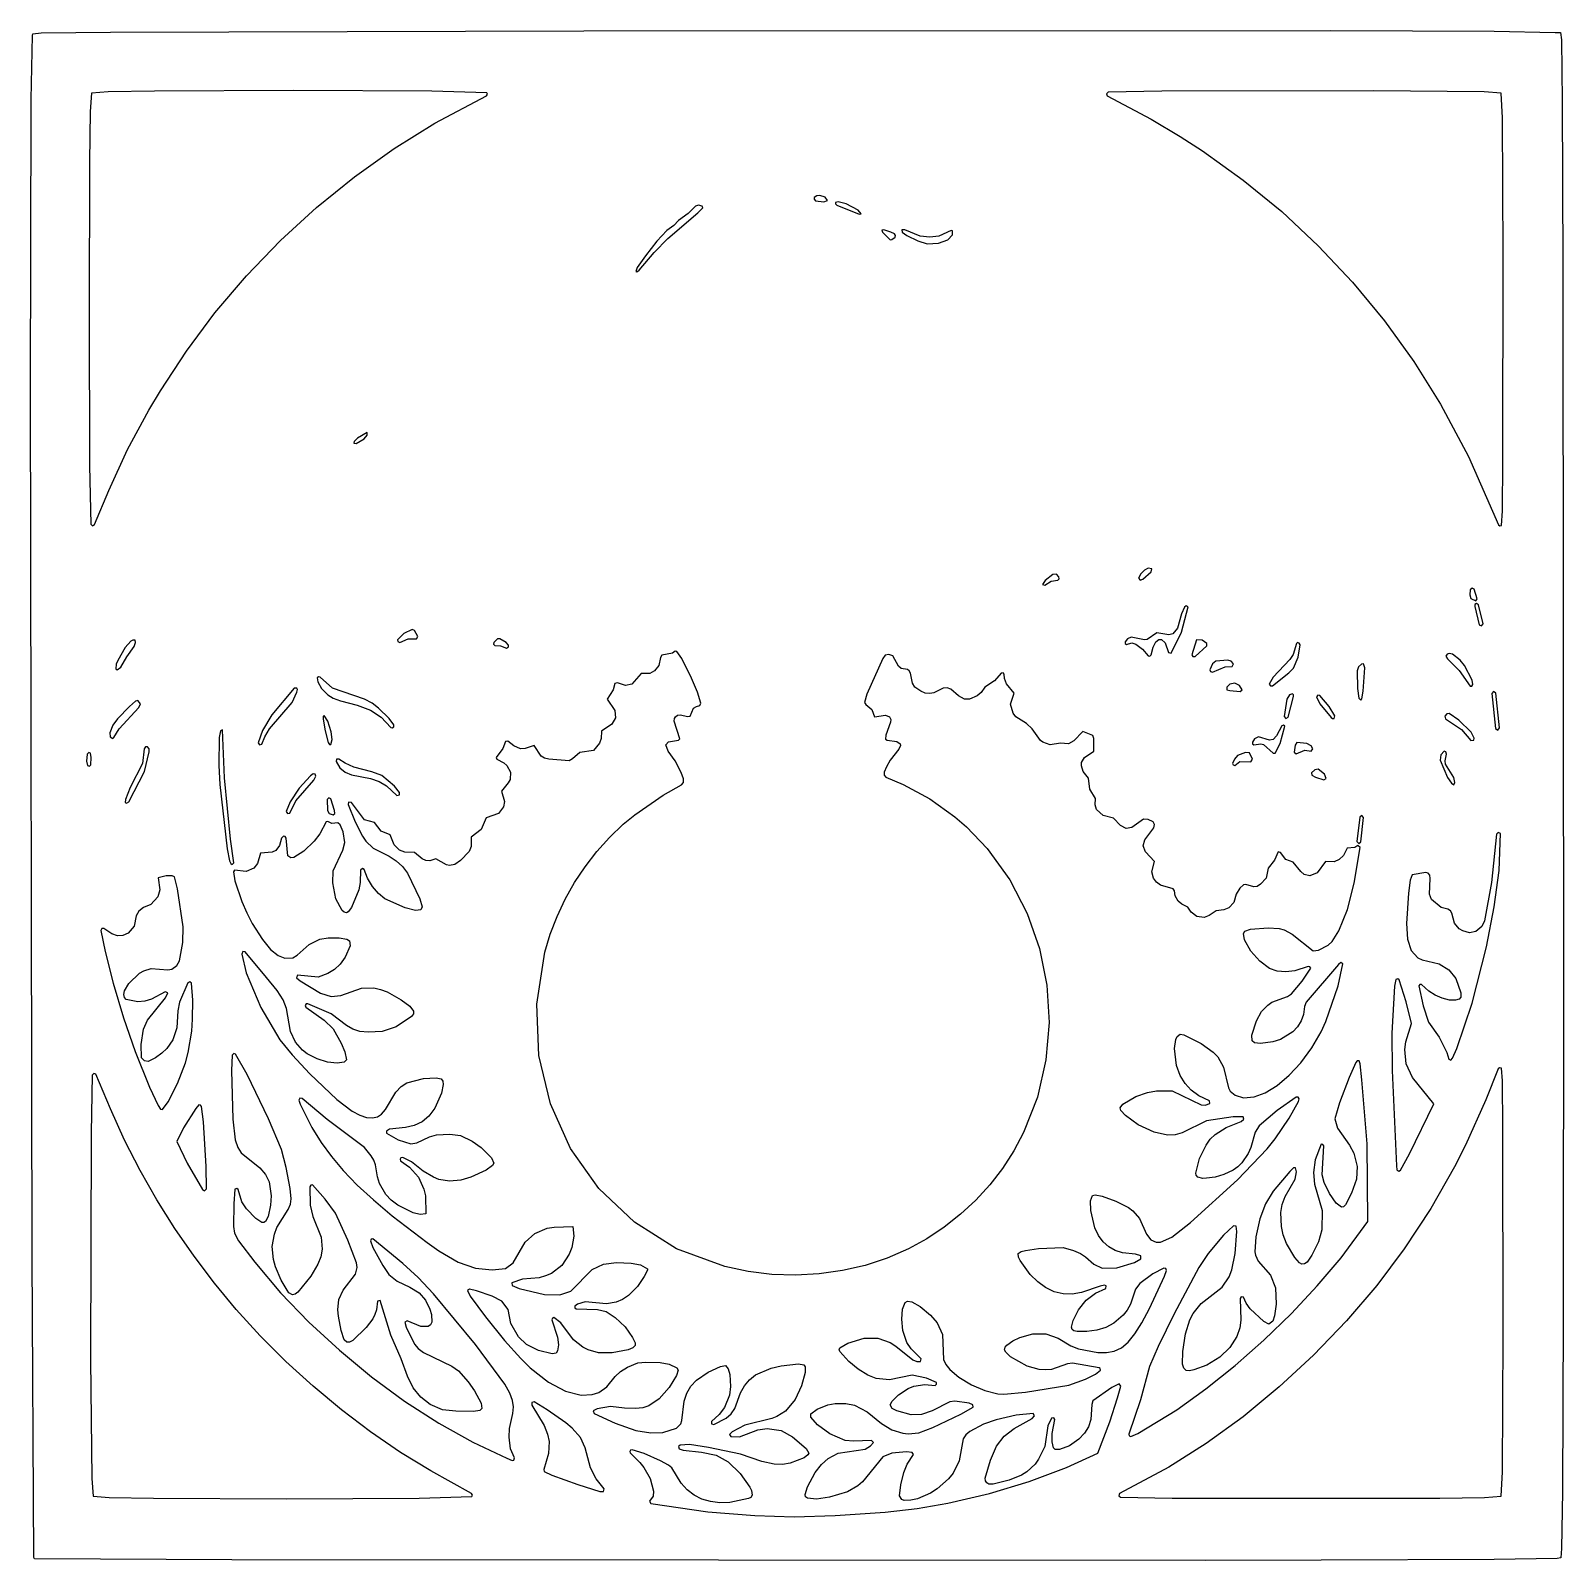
# Model space of a CAD drawing. Header units: millimetres. Extents: x 0 to 300, y 0 to 299.
import ezdxf

# ---------------------------------------------------------------- set-up
doc = ezdxf.new("R2010")
doc.units = ezdxf.units.MM
doc.layers.add('CUT', color=7, linetype='CONTINUOUS')

msp = doc.modelspace()

# ---------------------------------------------------------------- linework, layer by layer
at = {"layer": 'CUT'}
for points in [[(0.09, 230.0119), (0.1037, 255.9099), (0.2101, 285.8644), (0.4406, 298.3346), (0.504, 298.6694), (2.1624, 298.8596), (15.7227, 299.0396), (108.3426, 299.2497), (254.4556, 299.303), (286.4347, 299.1897), (298.3138, 298.9706), (299.368, 298.9178), (299.5499, 297.5367), (299.7299, 285.4775), (299.8499, 253.4827), (299.94, 104.4419), (299.9249, 64.3124), (299.91, 47.3289), (299.7899, 13.5353), (299.5841, 2.4001), (299.467, 0.5816), (298.7137, 0.4365), (286.4347, 0.2101), (252.5525, 0.09), (229.8807, 0.0701), (39.442, 0.1416), (0.9306, 0.3896), (0.8677, 0.3931), (0.6901, 0.6044), (0.3601, 59.4529)], [(19.0467, 217.3444), (23.1944, 225.0397), (25.4839, 228.8356), (30.5559, 236.5788), (36.1422, 244.0879), (42.3201, 251.3508), (48.9618, 258.2318), (56.0057, 264.7062), (63.459, 270.7181), (71.2021, 276.2317), (79.1395, 281.1913), (89.2832, 286.5391), (89.4746, 286.8544), (89.3469, 287.1637), (78.5713, 287.4857), (51.4995, 287.5758), (24.3096, 287.4857), (15.2452, 287.3654), (11.9885, 287.0854), (11.7338, 283.5109), (11.6139, 273.6196), (11.5239, 243.8485), (11.6139, 214.2), (11.8455, 202.7844), (12.173, 202.4562), (12.5824, 202.6739), (15.3555, 209.3317)], [(224.9884, 278.6013), (229.3573, 275.7687), (237.2931, 270.0863), (244.8357, 263.8949), (251.9692, 257.2409), (258.6725, 250.0881), (264.924, 242.5155), (270.6647, 234.5821), (275.8949, 226.2574), (281.4001, 215.9709), (287.2271, 202.6356), (287.5216, 202.4256), (287.8351, 202.522), (288.0259, 205.3724), (288.116, 215.0052), (288.146, 255.3715), (288.026, 282.2576), (287.7642, 287.0834), (284.4401, 287.3658), (262.8142, 287.5457), (221.3734, 287.4857), (210.858, 287.2464), (210.5401, 286.9624), (210.7031, 286.5353), (219.3076, 281.9975)], [(154.4718, 267.0471), (153.9016, 266.9871), (153.3914, 266.657), (153.3614, 266.3268), (153.6315, 266.0267), (155.2521, 265.8466), (156.0024, 266.0867), (155.5222, 266.747)], [(124.7598, 258.6737), (130.6422, 263.6557), (131.5726, 264.6161), (131.4825, 264.9763), (130.7623, 265.1864), (130.162, 264.9463), (128.6914, 263.5357), (126.8307, 262.1551), (125.9303, 261.1647), (124.5798, 260.2044), (122.599, 258.1035), (120.3481, 255.2824), (118.7274, 252.9714), (118.5173, 252.1611), (118.6974, 252.1011), (119.1476, 252.4312), (122.0888, 255.9126)], [(159.6339, 265.3964), (158.0732, 265.8466), (157.563, 265.6666), (157.533, 265.3964), (157.8031, 265.1564), (162.1549, 263.3856), (162.5751, 263.4757), (162.0048, 264.166)], [(169.2978, 259.244), (169.0577, 259.5741), (168.3974, 259.9042), (167.0168, 260.3544), (166.6267, 260.2944), (166.7167, 259.9042), (168.2473, 258.4036), (168.5775, 258.4336), (169.2077, 258.8838)], [(180.4623, 260.1143), (180.1621, 260.2044), (177.7912, 259.0939), (175.9905, 258.8838), (174.1297, 259.0939), (171.0985, 260.3244), (170.4983, 260.3544), (170.5583, 259.8742), (171.4886, 259.244), (173.6795, 258.1936), (175.5103, 257.6233), (177.6711, 257.7434), (179.5019, 258.4036), (180.4322, 259.334)], [(65.9062, 220.7085), (64.0454, 219.568), (63.3551, 218.9077), (63.2951, 218.5776), (63.7753, 218.5176), (65.3359, 219.478), (65.9062, 220.1983)], [(201.2906, 192.0769), (201.2606, 192.4671), (200.7504, 193.0073), (200.0902, 192.9173), (198.5595, 191.7168), (198.0493, 190.9365), (198.4695, 190.8164), (199.73, 191.5967), (201.0205, 191.8068)], [(219.4142, 194.0282), (218.72, 194.1651), (217.9803, 193.7586), (217.2861, 193.0644), (216.8562, 192.1959), (217.1507, 191.7925), (217.6947, 191.9929), (219.3178, 193.4404)], [(282.0776, 190.2584), (281.7204, 189.93), (281.6298, 188.9676), (281.8398, 188.2047), (282.831, 187.745), (283.0488, 188.1592), (282.4617, 190.0506)], [(216.3269, 179.3139), (217.587, 178.2975), (218.7286, 177.039), (219.0097, 176.9517), (219.3319, 177.1814), (219.7047, 178.7126), (220.2401, 179.7764), (220.7922, 180.1805), (221.3334, 180.184), (222.0104, 179.5578), (222.7234, 177.6452), (223.2259, 177.5097), (225.2612, 181.6118), (226.5191, 186.5608), (226.1772, 186.7621), (225.8362, 186.5591), (225.2222, 185.2071), (224.432, 182.4285), (223.5555, 181.3212), (222.7839, 181.0943), (220.4315, 181.5228), (218.5163, 180.2317), (218.0286, 180.1659), (215.4216, 180.6376), (214.6882, 180.3204), (214.2427, 179.778), (214.2374, 179.4175), (214.4934, 179.2143), (215.5416, 179.561)], [(282.9249, 187.2373), (282.6521, 187.0396), (282.6234, 186.6599), (283.4913, 183.0889), (283.9491, 182.8464), (284.2427, 183.2733), (283.3591, 186.9909)], [(20.3478, 178.8416), (20.6179, 179.5919), (20.5579, 180.0421), (20.1077, 180.1021), (19.6875, 179.862), (18.6071, 178.6315), (17.1365, 176.1105), (16.8364, 175.3602), (16.7764, 174.4899), (17.0465, 174.2798), (17.7368, 174.82), (18.8772, 176.8308)], [(75.5744, 180.3232), (75.8194, 180.7629), (75.1928, 181.98), (74.7124, 182.136), (73.0746, 181.3649), (71.8645, 180.1351), (71.9218, 179.779), (72.2842, 179.6256), (73.9772, 180.3627)], [(93.2007, 178.4773), (93.6029, 178.7586), (93.5602, 179.0914), (93.092, 179.5983), (91.8628, 180.3095), (91.392, 180.3146), (90.6783, 179.6403), (90.6378, 179.3105), (90.9028, 179.0574), (91.9914, 178.9512)], [(230.2034, 179.4316), (229.262, 180.0611), (228.1956, 180.1236), (227.2754, 177.2222), (227.4827, 176.8452), (227.9108, 176.8893), (230.2005, 178.9344)], [(41.3972, 128.9601), (42.3622, 126.7287), (43.4368, 124.641), (45.4511, 121.5008), (47.0448, 119.5506), (48.4864, 118.3699), (49.8285, 117.8561), (51.3599, 117.9441), (52.2102, 118.4737), (54.5766, 120.5599), (56.6413, 121.6015), (58.2842, 121.8184), (60.4325, 121.8175), (61.9531, 121.6049), (62.4857, 121.2633), (62.6268, 120.2638), (61.5948, 118.0389), (60.6444, 116.7141), (59.5429, 115.6685), (58.2025, 114.8377), (56.3183, 114.1709), (52.3208, 114.5544), (52.1024, 114.0488), (52.8137, 113.4135), (56.824, 111.0029), (58.9029, 110.3816), (60.751, 110.5506), (64.8206, 112.0009), (67.2591, 112.0345), (68.5471, 111.7552), (69.8502, 111.2576), (72.5736, 109.7423), (74.3013, 108.4674), (75.0194, 107.5055), (74.9864, 106.9812), (74.62, 106.468), (71.5885, 104.4538), (68.8726, 103.543), (66.0975, 103.3624), (64.5017, 103.5428), (63.1212, 103.9498), (61.862, 104.6774), (58.8639, 106.9454), (54.3137, 108.9201), (53.9804, 108.9076), (53.7731, 108.6039), (53.911, 108.263), (57.5243, 105.737), (59.2694, 104.0457), (60.8499, 101.2454), (61.5488, 99.5675), (61.8842, 97.9681), (61.4511, 97.4942), (60.0794, 97.3016), (58.1592, 97.5489), (56.1554, 98.1471), (54.165, 99.1831), (53.2734, 99.856), (51.8766, 101.4592), (50.9343, 103.5), (50.1305, 108.0027), (49.4989, 109.7108), (48.31, 111.5361), (46.2414, 114.0562), (42.055, 119.074), (41.6042, 119.1834), (41.387, 118.6219), (42.272, 115.0248), (45.1116, 108.2352), (48.8116, 101.9056), (51.2349, 98.971), (54.7155, 95.2206), (59.9881, 90.1886), (63.0008, 87.9548), (64.4614, 87.1389), (65.7707, 86.7031), (66.9754, 86.6007), (67.9131, 86.8252), (68.7196, 87.3354), (69.5129, 88.2659), (71.5193, 91.6542), (72.5739, 92.7326), (73.7121, 93.4816), (76.9365, 94.2968), (79.4186, 94.4765), (80.4087, 94.273), (80.7452, 93.8078), (80.8212, 93.1556), (80.4772, 91.4597), (79.15, 88.5331), (77.9579, 86.9355), (76.6591, 85.8783), (75.1216, 85.1351), (73.4261, 84.7292), (70.3018, 84.3843), (69.7032, 84.0524), (69.6785, 83.6238), (72.0152, 82.3081), (74.4889, 81.5421), (75.6409, 81.7671), (78.1149, 82.9421), (79.5122, 83.3371), (82.128, 83.4323), (84.1998, 83.1577), (86.47, 82.0894), (88.2102, 80.8405), (90.25, 78.8037), (90.7251, 77.7697), (90.4472, 77.2763), (89.1945, 76.4175), (86.2211, 75.0489), (84.2375, 74.4611), (82.0162, 74.2203), (79.9475, 74.5824), (78.8867, 74.9979), (76.8709, 76.2014), (74.5821, 78.0068), (72.9027, 78.8481), (72.5258, 78.8205), (72.3503, 78.5409), (72.4524, 78.227), (74.1942, 77.0026), (75.9381, 75.0484), (77.0371, 72.6658), (77.3108, 71.3687), (77.4142, 67.8374), (76.266, 67.737), (74.9478, 68.0239), (71.9335, 69.5193), (70.6122, 70.5074), (69.5886, 71.6517), (68.3456, 73.7707), (67.9215, 75.11), (67.573, 77.459), (67.2258, 78.3389), (66.7332, 79.2294), (65.3845, 80.8356), (58.1254, 86.3281), (53.196, 90.4102), (52.7642, 90.4514), (52.56, 90.1058), (52.8131, 89.3176), (55.1119, 84.725), (56.9054, 81.8276), (58.9372, 79.0506), (61.2514, 76.321), (63.9903, 73.4916), (67.161, 70.5905), (70.846, 67.4751), (77.6387, 62.2382), (79.9261, 60.6436), (83.7458, 58.4223), (87.0884, 57.2341), (90.3528, 56.8732), (93.0135, 57.1419), (94.4613, 58.2577), (96.8493, 62.2941), (98.7474, 64.0122), (101.141, 65.0335), (102.5196, 65.2758), (106.172, 65.3717), (106.3304, 63.4774), (105.9684, 61.2747), (105.4611, 59.9444), (103.9956, 57.7512), (102.0132, 56.1919), (100.8438, 55.694), (99.5542, 55.3456), (96.3053, 55.1034), (94.2139, 54.3781), (94.2701, 53.8205), (95.6368, 53.2561), (100.5872, 52.0703), (103.6282, 51.9831), (105.7655, 52.7275), (109.9719, 56.967), (112.1304, 57.9954), (114.7117, 58.3416), (117.5715, 58.1923), (119.4258, 57.8508), (120.7358, 57.0808), (120.782, 56.8538), (120.1383, 55.625), (118.8066, 53.6572), (117.0496, 51.8666), (115.8611, 51.064), (114.6238, 50.5434), (112.7583, 50.2424), (108.5424, 50.6588), (107.0843, 50.2007), (106.5308, 49.8225), (106.5586, 49.4913), (106.8319, 49.3021), (110.955, 49.1569), (112.6987, 48.7293), (114.458, 47.6029), (116.376, 45.7416), (117.8424, 43.6544), (118.3232, 42.6297), (118.3407, 42.0947), (117.9115, 41.6315), (117.0042, 41.2513), (113.8416, 40.6394), (111.1928, 40.6451), (109.1563, 41.2441), (108.0922, 41.7923), (106.3154, 43.2098), (103.8168, 46.5153), (102.4637, 47.5687), (102.1862, 47.4586), (102.0696, 47.1461), (103.1793, 43.7528), (103.3303, 42.2137), (103.1894, 41.0248), (102.9069, 40.6253), (102.1266, 40.4867), (99.4559, 41.1084), (97.1164, 42.2968), (95.5623, 43.7624), (94.0102, 46.3883), (93.4804, 49.1545), (92.2662, 50.7466), (90.3909, 51.7204), (87.2984, 52.7719), (85.9479, 53.1416), (85.5534, 52.839), (86.1047, 51.7588), (89.094, 47.7236), (92.8039, 43.0863), (95.9708, 39.5301), (97.8402, 37.7217), (101.3916, 34.9393), (104.7533, 33.1405), (107.7893, 32.3845), (109.9341, 32.5258), (111.2645, 32.926), (112.8385, 34.0239), (114.4368, 36.042), (115.4627, 37.0079), (116.8748, 37.888), (118.8741, 38.6823), (120.4432, 38.8649), (123.261, 38.7425), (124.9844, 38.4614), (126.5335, 37.7175), (126.7395, 37.2642), (126.4599, 36.2491), (124.987, 33.9066), (123.0499, 31.6705), (121.0589, 30.3133), (119.869, 29.9309), (118.4489, 29.772), (116.2884, 29.832), (113.4967, 30.1903), (110.9224, 29.7275), (110.1508, 29.3338), (110.3017, 28.8034), (114.4484, 26.8774), (118.4943, 25.4775), (121.4038, 24.9982), (123.7502, 25.0898), (126.4312, 25.923), (127.2696, 26.7921), (127.5168, 27.453), (127.9509, 31.1848), (128.4516, 32.7615), (129.2448, 34.1297), (130.3701, 35.2846), (132.662, 36.8523), (135.018, 38.0018), (136.0264, 38.1698), (136.5671, 37.5364), (136.8534, 36.3949), (136.9744, 34.1), (136.7936, 32.3922), (135.8493, 29.9717), (134.7997, 28.591), (133.2782, 27.2228), (133.3195, 26.7866), (133.7404, 26.6649), (136.1749, 27.8619), (137.1625, 28.7301), (137.8337, 29.7421), (138.9749, 32.8593), (139.7281, 34.2171), (140.6993, 35.3827), (141.8717, 36.3389), (144.9335, 37.6771), (146.9477, 38.1084), (150.2783, 38.5037), (151.3489, 38.3183), (151.6195, 37.8949), (151.6202, 36.8138), (150.9125, 34.1893), (149.6864, 31.5645), (147.7495, 29.2352), (146.0892, 28.1828), (145.099, 27.8073), (139.8396, 26.4839), (137.3313, 25.2148), (136.7887, 24.6634), (137.0972, 24.2753), (138.7953, 24.2502), (142.3622, 25.5862), (144.2039, 25.8373), (146.8862, 25.4466), (149.165, 24.2074), (151.8096, 21.9548), (152.307, 21.0319), (152.165, 20.6866), (151.4195, 20.0922), (148.686, 19.0908), (147.154, 18.8503), (145.5268, 18.8798), (143.1027, 19.395), (138.9585, 20.8362), (132.7294, 22.1533), (128.9676, 22.7191), (127.1816, 22.5797), (126.8292, 22.3173), (126.9536, 21.8706), (127.7222, 21.6384), (131.3396, 21.2445), (134.2267, 20.6735), (136.5462, 19.3551), (138.8836, 17.0519), (140.7651, 14.4067), (141.1091, 13.7393), (141.2645, 12.8235), (140.9907, 12.3932), (140.531, 12.1526), (136.898, 11.4088), (134.9247, 11.3451), (133.0634, 11.5587), (131.3747, 12.0205), (129.8977, 12.8194), (128.5303, 13.8807), (127.3539, 15.1796), (125.4973, 18.1411), (124.8683, 18.6825), (123.313, 19.5611), (120.0848, 20.9651), (117.7763, 21.719), (117.4574, 21.6331), (117.3208, 21.371), (117.4075, 21.0885), (119.2938, 19.2379), (120.0607, 18.2293), (121.2682, 16.0903), (121.9383, 13.6171), (121.8641, 12.6202), (121.1851, 11.6606), (121.4213, 11.2148), (132.5922, 9.5413), (141.7861, 8.8226), (149.4622, 8.6129), (157.4655, 8.8527), (167.2913, 9.5117), (173.5376, 10.2326), (179.498, 11.2813), (187.6484, 13.1695), (195.426, 15.5028), (202.7631, 18.2575), (208.9005, 21.0633), (211.2041, 27.1626), (212.733, 31.8679), (213.355, 34.1656), (213.073, 34.6054), (211.604, 33.8543), (207.9, 31.2963), (207.6785, 30.5547), (207.4716, 27.6469), (207.0226, 26.2114), (206.2747, 24.9549), (205.1371, 23.7476), (203.2967, 22.4971), (201.4, 21.7595), (200.5144, 21.7368), (200.2099, 22.0729), (199.9437, 23.2813), (199.9405, 24.9141), (200.4759, 27.6049), (200.2314, 27.9264), (199.8333, 27.8582), (199.1137, 26.3778), (198.4928, 22.3371), (197.2852, 19.8595), (196.6048, 18.9067), (194.9909, 17.3871), (193.9584, 16.7627), (191.5269, 15.7421), (188.3627, 14.9458), (187.5502, 14.9473), (187.1343, 15.2099), (186.8685, 15.5936), (186.8312, 16.1667), (187.854, 19.6865), (189.0574, 22.3941), (190.5288, 24.3462), (192.4858, 25.8839), (196.0144, 27.8483), (196.4625, 28.332), (196.216, 28.7883), (192.8999, 28.4557), (188.9674, 27.5629), (186.5297, 26.7199), (183.8102, 25.2969), (183.0335, 24.6053), (182.5513, 23.8202), (181.7393, 19.5241), (180.5569, 17.1143), (179.6695, 16.0175), (177.4191, 14.0454), (176.1613, 13.2211), (173.5854, 12.1128), (172.2746, 11.8245), (171.0084, 11.7973), (170.5237, 11.9826), (170.083, 12.6837), (170.3208, 14.8563), (170.9315, 17.2685), (171.5958, 18.8701), (172.8019, 20.7524), (172.5616, 21.1894), (171.412, 21.3078), (168.5947, 21.0652), (166.7874, 20.2913), (162.8522, 15.4066), (161.9296, 14.6138), (159.8794, 13.4556), (156.3885, 12.4025), (153.8051, 12.066), (152.0509, 12.2615), (151.684, 12.4928), (151.5955, 12.9205), (152.0395, 14.4816), (153.5688, 17.2397), (154.783, 18.8218), (156.0997, 20.0146), (158.0974, 21.035), (163.3585, 21.8204), (164.3868, 22.4514), (164.9675, 23.1018), (164.6181, 23.5276), (161.0814, 23.3794), (159.4181, 23.5396), (156.4426, 24.8153), (153.9986, 26.557), (152.7042, 28.0681), (152.7483, 28.7323), (153.9616, 29.614), (156.0686, 30.4745), (157.4682, 30.7288), (159.5512, 30.7285), (161.295, 30.3978), (163.7605, 29.143), (166.5324, 26.8652), (168.5842, 25.6223), (170.6901, 24.9428), (171.7945, 24.8203), (173.8678, 25.0249), (176.5625, 26.0306), (182.0707, 28.6344), (184.4527, 30.0594), (184.3994, 30.5171), (183.7219, 30.8238), (180.875, 31.2112), (179.9139, 31.0551), (176.4509, 29.287), (174.3469, 28.6052), (172.3369, 28.5429), (169.5293, 29.2861), (168.6127, 29.8005), (168.249, 30.4801), (168.606, 31.2377), (169.8472, 32.4711), (171.7682, 33.6717), (172.8892, 34.1195), (175.001, 34.4814), (177.035, 34.2851), (177.3204, 34.516), (177.287, 34.8815), (175.3684, 35.6994), (172.5759, 36.3135), (168.0999, 35.3565), (165.5004, 35.6383), (163.844, 36.2865), (161.997, 37.4685), (160.145, 38.9579), (158.3848, 40.9311), (158.2543, 41.394), (158.4149, 41.6644), (159.9374, 42.5789), (163.1782, 43.5093), (165.8195, 43.5138), (168.2445, 42.7008), (169.3824, 41.9889), (172.6749, 39.2719), (173.4546, 38.9758), (174.2037, 38.9842), (174.2902, 39.5077), (172.3759, 41.4645), (171.5114, 42.6724), (170.746, 45.0225), (170.5294, 47.2487), (170.6791, 49.1763), (171.149, 50.4801), (171.613, 50.7908), (172.4832, 50.6676), (174.1425, 49.712), (176.1586, 48.0267), (177.4691, 46.5521), (178.5102, 44.2283), (178.6876, 39.3349), (179.1103, 38.3483), (179.9388, 37.3752), (181.6527, 35.9335), (184.1468, 34.422), (186.7882, 33.307), (189.2905, 32.6563), (190.4552, 32.5644), (194.6875, 32.9504), (203.2087, 34.3542), (206.4392, 35.5212), (208.4033, 36.5051), (209.3736, 37.2439), (209.3468, 37.5758), (209.1106, 37.7576), (203.922, 38.6255), (202.9377, 38.5207), (199.7871, 37.4328), (198.6188, 37.3367), (197.3985, 37.4011), (195.0375, 38.0507), (191.7851, 39.8881), (190.8429, 40.793), (190.6417, 41.253), (190.7212, 41.7535), (191.0817, 42.1852), (192.2524, 43.0259), (193.6073, 43.6883), (196.1845, 44.3874), (198.6852, 44.3538), (201.0924, 43.5345), (203.6098, 42.0388), (205.1132, 41.4451), (208.8563, 40.7551), (210.576, 40.7281), (212.0897, 41.0199), (213.4957, 41.6676), (214.8213, 42.7656), (216.1086, 44.3497), (217.4878, 46.5213), (218.9867, 49.3367), (221.8987, 55.641), (222.3185, 56.7898), (222.1868, 57.1754), (221.7833, 57.2325), (219.6292, 56.1297), (217.0577, 54.2157), (216.2462, 53.147), (215.2363, 50.2062), (214.6012, 49.0299), (213.8194, 48.007), (211.9856, 46.4443), (210.42, 45.5988), (208.6949, 45.0845), (206.7478, 44.8094), (204.848, 44.8124), (204.183, 44.9503), (203.8501, 45.2282), (203.6926, 45.7096), (204.0343, 46.9791), (205.0871, 49.0792), (206.5941, 50.946), (208.4281, 52.3291), (210.4177, 53.225), (210.4957, 53.7657), (210.1684, 53.9242), (209.3185, 53.7334), (205.6953, 52.4383), (203.8553, 52.1319), (202.0723, 52.1935), (200.3196, 52.624), (198.6394, 53.4366), (197.1039, 54.5516), (195.6317, 55.9926), (193.6911, 58.6973), (193.3415, 59.383), (193.2738, 60.0953), (193.8479, 60.4836), (194.7184, 60.7052), (197.2667, 61.0714), (202.1069, 61.254), (204.0799, 60.7056), (205.4483, 60.0996), (206.4639, 59.4663), (208.1135, 57.9982), (209.6996, 57.2547), (212.6126, 57.3218), (216.0515, 58.3207), (217.2913, 59.064), (217.2849, 59.6211), (216.2269, 59.9919), (213.6719, 60.2095), (212.2787, 60.6736), (211.0117, 61.4151), (209.9222, 62.3816), (208.9749, 63.6368), (208.2603, 65.1337), (207.5073, 68.5365), (207.4445, 70.3952), (207.8183, 71.4081), (208.3765, 71.5757), (209.7435, 71.2925), (212.3615, 70.2989), (214.8394, 69.0997), (215.7339, 68.4459), (217.0442, 66.9176), (218.4054, 63.9026), (219.2405, 62.7562), (220.3047, 62.2905), (221.0984, 62.3427), (223.3503, 63.2785), (226.9946, 66.1854), (236.2038, 74.495), (242.0004, 80.59), (243.5666, 82.5481), (246.2848, 86.5524), (248.104, 89.8358), (248.2849, 90.3518), (248.0822, 90.6939), (247.6848, 90.6797), (243.9648, 88.0907), (240.4511, 85.0532), (239.6452, 83.8511), (238.7688, 80.7991), (238.2599, 79.6548), (237.0282, 77.8521), (236.2286, 77.0778), (235.3224, 76.3996), (233.5514, 75.5183), (231.8422, 75.0322), (230.1507, 74.8209), (229.3996, 74.7942), (228.4397, 75.0427), (228.1144, 75.3861), (228.0318, 75.7897), (228.7728, 78.6627), (230.064, 81.3052), (230.8744, 82.4298), (231.8457, 83.3674), (233.984, 84.7228), (236.9086, 85.9024), (237.4227, 86.3524), (237.3123, 86.8255), (235.3404, 86.8254), (230.1418, 86.0553), (225.3919, 83.7128), (224.0064, 83.321), (222.5137, 83.2549), (219.9103, 83.8086), (216.775, 85.2554), (214.2683, 87.0865), (213.3881, 88.0633), (213.2149, 88.595), (213.7357, 89.3293), (216.3268, 90.7956), (218.5733, 91.6161), (220.3442, 91.8963), (223.4243, 91.8911), (229.1068, 89.1499), (229.8557, 89.1385), (230.783, 89.4333), (230.7109, 89.9823), (228.5996, 90.9277), (227.1263, 92.025), (225.9247, 93.3467), (224.9521, 94.9183), (224.2825, 96.8768), (223.8913, 100.2046), (224.1226, 101.9856), (224.3947, 102.572), (224.982, 103.0247), (225.6969, 102.8574), (229.114, 101.1488), (231.4623, 99.4463), (232.3214, 98.5499), (233.4779, 96.5663), (234.4332, 92.4807), (234.7757, 91.8246), (235.714, 91.0706), (237.3815, 90.5327), (239.4394, 90.7122), (241.5929, 91.5466), (243.939, 92.9817), (246.3292, 95.0061), (248.5914, 97.4152), (250.7048, 100.3119), (252.5358, 103.4423), (253.473, 105.465), (255.9179, 112.4722), (256.804, 116.7805), (256.4016, 117.0107), (255.9206, 116.6384), (249.6334, 109.2522), (249.2806, 108.4023), (249.0933, 106.8247), (248.6579, 105.6111), (247.9453, 104.4643), (247.0176, 103.4746), (244.6131, 101.979), (243.137, 101.5126), (240.6928, 101.2021), (239.4936, 101.3309), (239.088, 101.7029), (239.0241, 102.7886), (239.8965, 105.5864), (240.9029, 107.406), (242.1404, 108.7033), (242.9409, 109.2313), (245.9819, 110.3981), (246.7752, 110.8801), (248.8709, 113.3894), (250.5074, 115.918), (250.3688, 116.1785), (250.0497, 116.2621), (247.3865, 115.3743), (245.6327, 115.1867), (243.9405, 115.3442), (242.4754, 115.8487), (240.5429, 117.2639), (238.8252, 119.2526), (237.5697, 121.4802), (237.346, 122.663), (237.6291, 123.1156), (238.7591, 123.5286), (242.2176, 123.7689), (244.3683, 123.6489), (245.3218, 123.3874), (246.9153, 122.5756), (251.0177, 119.3259), (252.0303, 119.4468), (253.9577, 120.4365), (254.6906, 121.1433), (255.9907, 123.226), (257.7206, 127.3962), (259.0371, 132.5684), (260.1731, 139.5235), (259.7635, 139.888), (259.1486, 139.5039), (257.6391, 139.3573), (256.8983, 137.9699), (256.0675, 137.1668), (255.0809, 136.709), (253.4363, 136.7522), (251.7987, 134.5449), (250.3683, 133.9746), (249.2187, 134.253), (248.5757, 134.8031), (247.1043, 136.6603), (245.6302, 137.1551), (244.5746, 138.5561), (244.1455, 138.643), (243.4205, 137.0358), (242.2086, 135.4742), (241.8034, 133.4997), (240.687, 132.3171), (240.0161, 131.9159), (239.4071, 131.8136), (237.8024, 132.2857), (237.3657, 132.2167), (236.6442, 131.541), (235.9325, 130.361), (235.5026, 128.7318), (234.4647, 127.7165), (233.4958, 127.3504), (232.002, 127.1105), (230.6619, 126.2324), (229.7012, 125.8468), (228.2464, 126.0091), (227.1404, 126.8849), (226.486, 127.8667), (225.2897, 128.4473), (224.5709, 129.0356), (223.9735, 130.0653), (223.8426, 131.0585), (223.583, 131.4551), (221.1031, 132.1312), (220.3485, 132.7168), (219.7315, 133.5102), (219.4494, 134.7457), (219.9401, 136.7684), (218.1638, 138.659), (217.7383, 139.827), (218.0631, 141.0054), (219.7946, 143.3384), (219.9468, 144.0335), (219.6615, 144.5552), (218.7465, 144.9701), (217.8143, 145.0882), (215.5444, 143.4338), (214.3953, 143.2221), (213.2807, 143.8375), (211.9155, 145.279), (209.9245, 145.7643), (208.6172, 146.9163), (208.3779, 147.8858), (208.4326, 149.1047), (207.2747, 150.9536), (207.0718, 153.0872), (206.022, 154.4137), (205.6438, 155.5101), (205.6896, 156.1152), (206.235, 157.1005), (208.1063, 158.348), (208.0738, 160.8218), (207.9014, 161.4066), (205.9225, 162.1902), (204.1665, 160.3582), (203.1249, 159.794), (201.5622, 159.9002), (199.5119, 159.5774), (198.1229, 160.1133), (197.6679, 160.4731), (196.0319, 162.7047), (194.8986, 163.7443), (192.8576, 165.0436), (192.3041, 165.7934), (191.8072, 167.5475), (192.4752, 169.693), (190.9836, 171.5558), (190.6159, 172.5667), (190.5711, 173.4332), (190.3268, 173.7029), (189.9367, 173.6295), (188.6785, 172.1153), (186.7562, 170.8492), (186.0551, 169.8539), (185.2831, 169.1701), (183.7773, 168.5309), (182.7822, 168.5487), (181.5926, 169.1933), (180.0976, 170.4848), (179.3687, 170.7611), (178.5782, 170.6851), (176.8077, 169.8018), (175.9697, 169.6318), (175.1079, 169.7226), (174.2237, 170.0668), (173.0956, 170.9066), (172.602, 171.6463), (172.2146, 173.6207), (171.9656, 174.0765), (171.6253, 174.3255), (170.4186, 174.5365), (169.8591, 174.9543), (168.7432, 177.027), (167.9611, 177.2502), (167.2543, 177.1287), (166.7783, 176.4821), (163.7048, 169.5301), (163.2433, 167.8544), (163.4488, 167.46), (164.642, 166.5293), (165.2082, 165.0906), (167.3374, 165.4258), (168.0877, 165.0686), (168.3628, 164.5354), (168.3322, 164.0325), (167.4088, 161.4671), (167.3579, 160.7289), (167.6312, 160.4918), (169.5564, 160.2786), (170.1937, 159.796), (170.2537, 159.4755), (169.9555, 158.7428), (168.253, 156.5919), (167.4966, 155.2916), (167.0721, 154.2688), (167.0606, 153.6906), (167.4077, 153.2954), (170.8091, 151.8347), (175.9716, 149.0133), (180.873, 145.5038), (183.1654, 143.5419), (187.2135, 139.314), (191.639, 133.1879), (195.0708, 126.6159), (197.4628, 119.7392), (198.9125, 112.5699), (199.3383, 105.2781), (198.7096, 97.9546), (197.0415, 90.7029), (194.317, 83.757), (192.4163, 80.1613), (190.2167, 76.7537), (187.7458, 73.5571), (185.0046, 70.543), (182.0212, 67.7686), (178.8007, 65.2167), (175.3934, 62.957), (171.8051, 60.9988), (167.6738, 59.1914), (163.3636, 57.7766), (158.9389, 56.7601), (154.358, 56.1256), (149.7511, 55.8534), (145.0736, 56.0052), (140.4345, 56.5791), (135.8681, 57.5512), (126.4681, 61.0366), (118.209, 66.221), (111.2463, 72.822), (105.7306, 80.6283), (101.7826, 89.3981), (99.528, 98.8315), (99.1307, 108.8352), (100.6909, 119.016), (101.7477, 122.5621), (103.0725, 126.028), (104.6814, 129.3988), (106.4928, 132.6564), (108.5558, 135.7358), (110.8339, 138.7117), (113.3344, 141.482), (115.9953, 144.0532), (118.2766, 145.9098), (123.8616, 149.7533), (127.3866, 151.7546), (127.8246, 152.2344), (127.8243, 152.9551), (127.3823, 154.1911), (126.1785, 156.451), (124.811, 158.3721), (124.3752, 159.6174), (124.8613, 160.1581), (126.8114, 160.5153), (127.0763, 160.7564), (125.998, 164.2299), (126.0314, 164.74), (126.27, 165.0986), (126.6107, 165.384), (127.1477, 165.4849), (128.647, 165.131), (129.1221, 165.18), (129.7786, 166.7451), (130.326, 167.1082), (131.0295, 167.2696), (131.205, 167.7268), (130.5404, 169.9023), (129.3686, 172.607), (127.4614, 176.5118), (126.5294, 177.8364), (126.1987, 177.9004), (125.6292, 177.5304), (123.5556, 177.112), (123.2837, 176.6777), (122.9762, 175.1378), (122.1527, 174.0471), (121.2303, 173.5644), (119.5249, 173.5771), (117.6958, 171.4742), (116.4568, 171.2189), (114.8688, 171.7288), (114.3789, 171.5909), (114.0468, 170.3321), (112.8847, 168.5531), (114.3524, 166.3023), (114.4805, 164.868), (113.8167, 163.6417), (111.7999, 162.242), (111.674, 160.8179), (111.3622, 159.8939), (110.1834, 158.5196), (107.5328, 158.1218), (106.1222, 156.8507), (105.4139, 156.4875), (101.435, 156.816), (100.6155, 156.9774), (99.9864, 157.4012), (98.5703, 159.4804), (96.8638, 158.8892), (95.8946, 158.8259), (94.5933, 159.3863), (93.4414, 160.3243), (93.0118, 160.2424), (92.4737, 158.8781), (91.159, 157.1145), (91.3049, 156.8112), (92.6667, 156.0906), (93.2801, 155.545), (93.9941, 154.2636), (93.8808, 152.8392), (93.5413, 152.1653), (92.2043, 150.5556), (92.7625, 148.5127), (92.5757, 147.5021), (91.6341, 146.1526), (89.2277, 145.3152), (88.2306, 143.0421), (86.2821, 141.5306), (86.2525, 139.6852), (85.9007, 138.7388), (84.2144, 136.9789), (83.0741, 136.186), (82.0152, 135.9857), (81.4157, 136.1161), (79.336, 137.27), (78.188, 136.9188), (77.4064, 136.9527), (76.667, 137.2928), (75.1802, 138.5429), (73.2736, 138.5962), (72.2532, 138.9849), (71.1951, 140.0675), (70.4365, 141.9618), (68.6396, 142.7133), (67.3276, 144.4267), (65.377, 144.9207), (62.8533, 148.3356), (62.2991, 148.3555), (62.2039, 147.9299), (63.6037, 144.5102), (64.9941, 141.7557), (65.6945, 140.7501), (67.079, 139.3684), (70.2244, 137.8262), (71.6055, 136.9088), (72.8075, 135.7722), (73.7835, 134.5246), (76.2219, 129.4698), (76.6779, 127.9076), (76.4288, 127.2962), (75.3892, 127.1639), (73.3497, 127.74), (69.3815, 129.4842), (68.1378, 130.5153), (66.9493, 131.9136), (65.9984, 133.5318), (65.3348, 135.2159), (64.9844, 135.4054), (64.6161, 135.0794), (64.5852, 132.6431), (64.2802, 131.2269), (62.8893, 127.8015), (62.2265, 126.9071), (61.8703, 126.7549), (61.3961, 126.8561), (61.0232, 127.2153), (59.8214, 129.4764), (59.2138, 132.5899), (59.2875, 134.919), (61.169, 139.0088), (61.5235, 140.5029), (61.2546, 142.5769), (60.6112, 143.9706), (60.2106, 144.3426), (58.9828, 144.2396), (58.2282, 144.5983), (57.8985, 144.5121), (56.6366, 142.1564), (55.5488, 140.7265), (53.5312, 138.7993), (51.5744, 137.5727), (51.0103, 137.4671), (50.381, 137.9053), (50.0574, 141.3459), (49.8968, 141.669), (49.5761, 141.7458), (49.1827, 141.3278), (48.803, 139.8757), (48.0366, 138.9254), (47.3374, 138.5998), (45.0395, 138.4147), (44.465, 136.3936), (43.7349, 135.4583), (42.246, 134.8456), (39.9477, 135.067), (39.7915, 134.7804), (40.0556, 132.992)], [(247.1711, 174.6217), (248.0891, 176.7497), (248.4221, 179.1631), (248.2791, 179.5072), (247.9498, 179.5839), (247.7033, 179.4082), (247.0523, 177.2878), (246.4521, 176.2625), (243.1445, 172.8315), (242.4152, 171.4825), (242.6245, 171.137), (243.0276, 171.1629), (246.2283, 173.652)], [(282.0832, 172.269), (280.6126, 175.0901), (279.7422, 176.1405), (278.2416, 177.341), (277.6114, 177.4911), (277.1912, 177.311), (276.9811, 176.9508), (277.2512, 176.4106), (279.5622, 174.1597), (281.723, 171.0985), (282.0231, 171.0685), (282.2332, 171.4286)], [(235.1583, 174.9487), (235.384, 175.4138), (234.9284, 175.9466), (234.3107, 176.1386), (231.9594, 175.9661), (231.3296, 175.4366), (230.7848, 174.2972), (230.8886, 173.9177), (231.2702, 173.8223), (233.7479, 174.8657)], [(261.1347, 174.6699), (260.8646, 175.4202), (260.4745, 175.3602), (259.8442, 174.85), (259.5741, 174.0997), (259.6942, 170.6183), (259.9343, 168.7275), (260.2944, 168.3074), (260.5345, 168.5775), (260.8046, 170.1081)], [(57.0225, 170.6089), (58.2128, 169.3965), (59.2804, 168.75), (60.7061, 168.2114), (63.992, 167.3658), (66.555, 166.4011), (68.6645, 165.0302), (70.5511, 163.0126), (70.8359, 162.9301), (71.1187, 163.1027), (71.1372, 163.5007), (70.2131, 164.7255), (68.1479, 166.7907), (66.8905, 167.7581), (65.4199, 168.5091), (59.1322, 170.6649), (56.7472, 172.8453), (56.4201, 172.925), (56.1531, 172.7198), (56.2941, 171.9421)], [(237.0915, 170.3678), (236.5937, 171.2132), (235.6813, 171.6725), (234.7161, 171.4453), (234.0811, 170.8489), (234.1221, 170.3888), (234.6917, 170.196), (236.7469, 170.0496)], [(21.2782, 166.9268), (21.5783, 167.6171), (21.0681, 168.2774), (20.6179, 168.1573), (19.4174, 167.0769), (17.1065, 164.6759), (16.1461, 163.4154), (15.5759, 161.9748), (15.6359, 161.1645), (16.1461, 160.8344), (16.3862, 161.0144), (17.3766, 162.7251)], [(46.8334, 162.7345), (51.2466, 167.8996), (52.1952, 169.9164), (52.3059, 170.4259), (52.1413, 170.7093), (51.6288, 170.6508), (47.3011, 165.4695), (45.4459, 162.3883), (44.6321, 160.0028), (44.8607, 159.5969), (45.3148, 159.7005), (45.8885, 161.153)], [(247.1659, 169.3537), (246.9425, 169.5931), (246.3435, 169.3661), (245.8189, 168.5085), (245.3505, 165.1613), (245.6674, 164.7484), (246.0992, 164.9836), (247.1559, 169.0236)], [(254.4895, 164.955), (254.7843, 164.7247), (255.1125, 164.7721), (255.2597, 165.2419), (254.1529, 167.0716), (252.3068, 169.2422), (251.8876, 169.3339), (251.6385, 168.9846), (252.295, 167.6314)], [(286.3063, 170.0365), (285.9291, 169.6385), (286.6678, 162.8007), (287.1162, 162.4884), (287.4395, 162.8941), (286.7042, 169.7006)], [(57.5328, 165.3062), (57.3227, 165.1561), (57.2927, 164.6459), (57.7129, 162.305), (58.3131, 160.024), (58.5232, 159.6639), (58.8233, 159.6339), (59.0634, 160.6543), (58.8833, 162.1549), (58.2231, 164.2557)], [(282.4106, 160.5067), (282.4929, 160.8929), (281.9016, 162.0752), (279.4838, 164.3982), (277.6073, 165.7067), (277.1747, 165.6471), (276.7708, 165.2228), (276.8958, 164.6676), (280.0251, 162.5873), (281.8673, 160.4763)], [(37.6348, 162.515), (37.2146, 162.365), (36.9445, 161.0144), (36.9145, 155.5522), (37.1246, 151.8307), (38.5651, 139.2557), (39.0153, 136.9147), (39.2254, 136.3745), (39.5255, 136.1944), (39.8557, 136.4946), (39.1954, 141.1164), (38.0249, 153.1513)], [(241.2879, 159.6764), (243.1486, 157.9913), (243.5837, 157.9517), (244.5484, 159.8783), (245.4697, 163.2644), (245.1722, 163.4705), (244.8335, 163.3427), (243.7946, 161.3687), (243.1445, 160.6391), (242.4568, 160.509), (240.3215, 161.1743), (239.5218, 160.7399), (239.1026, 160.1259), (239.1274, 159.8236), (239.3992, 159.6215), (240.7277, 159.783)], [(23.289, 158.2233), (23.259, 158.8236), (22.9289, 159.2137), (22.5687, 159.2137), (22.2986, 158.7935), (21.9685, 155.9424), (19.5675, 151.2305), (18.6371, 148.8896), (18.5771, 148.3193), (18.8172, 148.1993), (19.3274, 148.4394), (22.3586, 154.4118)], [(250.899, 158.8287), (250.5887, 159.3738), (249.7402, 159.8747), (247.8318, 160.0612), (247.4671, 159.5627), (247.285, 158.1658), (247.6756, 157.8575), (249.3503, 158.5224), (250.601, 158.3758)], [(11.4942, 158.1033), (11.1341, 157.8031), (11.0441, 156.3926), (11.1941, 155.5522), (11.6143, 155.4322), (11.8544, 155.7023), (11.9444, 157.1129), (11.7944, 157.9532)], [(61.5895, 154.2817), (62.8619, 153.7083), (66.5451, 153.0274), (68.2485, 152.4518), (69.7382, 151.5966), (71.7013, 149.7127), (72.233, 149.8467), (72.2353, 150.2452), (71.2618, 151.4915), (68.7769, 153.6233), (66.8521, 154.3256), (63.3295, 155.2406), (61.6479, 155.9913), (60.3846, 156.8259), (59.9268, 156.7829), (59.8291, 156.3336), (60.5963, 155.1242)], [(238.8101, 156.302), (239.1075, 156.7688), (238.5692, 158.0133), (237.7317, 158.1303), (236.2045, 157.4809), (235.5878, 156.8112), (235.2339, 155.9739), (235.3524, 155.6668), (235.7012, 155.566), (236.6817, 156.3558)], [(278.5117, 153.2113), (276.8611, 155.8223), (276.801, 156.4526), (277.1012, 157.8031), (276.9511, 158.2533), (276.621, 158.3434), (275.9607, 157.6531), (275.8106, 156.5726), (277.2812, 153.2113), (278.0315, 152.1309), (278.5417, 151.7707), (278.7218, 152.2209)], [(55.4755, 152.7116), (55.8958, 153.4663), (55.7643, 153.8836), (55.3623, 153.9329), (54.8644, 153.5166), (52.6192, 151.0925), (50.851, 148.4406), (50.1078, 146.5478), (50.3443, 146.1439), (50.798, 146.2589), (51.9725, 148.6678)], [(253.5335, 153.0122), (253.2145, 153.8747), (251.9854, 154.8313), (251.3108, 154.7383), (250.6757, 154.1382), (250.7286, 153.6551), (251.4827, 153.2884), (253.102, 152.7732)], [(58.4837, 146.1375), (59.2628, 145.9091), (59.5878, 146.1844), (59.5521, 146.7737), (58.8313, 149.0066), (58.4202, 149.229), (58.0987, 148.9345), (58.1855, 146.7661)], [(260.5494, 145.7834), (260.0985, 145.4562), (259.5539, 140.6889), (259.9, 140.3043), (260.3226, 140.6028), (260.8717, 145.3636)], [(269.471, 121.5556), (270.1839, 119.3862), (271.503, 117.9506), (272.3212, 117.5659), (275.6775, 116.7312), (277.5398, 115.6129), (278.8862, 113.8852), (279.9138, 111.0733), (279.853, 110.2348), (279.565, 109.8656), (278.8162, 109.634), (277.6455, 109.6714), (276.2294, 110.0148), (274.8794, 110.6025), (273.6281, 111.4297), (272.2148, 112.7415), (271.8838, 112.7268), (271.6839, 112.4626), (272.5309, 108.5511), (273.5469, 105.3641), (275.6361, 102.4385), (277.1712, 99.4283), (277.5068, 98.1071), (277.9256, 97.9083), (278.2863, 98.2786), (279.0996, 100.174), (282.0911, 109.0596), (284.9084, 120.0878), (286.3769, 127.8786), (287.3657, 135.0372), (287.6156, 142.2504), (287.1933, 142.4512), (286.8876, 142.1401), (285.8933, 132.6917), (284.541, 125.1429), (284.0009, 124.0397), (282.8234, 123.1102), (281.5567, 122.8444), (280.2458, 123.2103), (279.586, 123.6027), (278.6166, 124.7128), (278.1316, 126.6666), (277.84, 127.1127), (277.3302, 127.4795), (276.0233, 127.7673), (274.1636, 129.351), (273.7414, 130.3533), (273.8886, 133.4414), (273.7989, 134.1069), (273.5092, 134.4747), (273.0141, 134.6543), (270.3836, 134.1616), (269.987, 133.1059), (269.6273, 130.5946), (269.2379, 124.6523)], [(16.2298, 112.9555), (18.2678, 106.2128), (20.5455, 99.6198), (23.3301, 92.6135), (25.0072, 89.0504), (25.4912, 88.3285), (25.8873, 88.2539), (26.9752, 89.7742), (28.8048, 93.3445), (30.3765, 97.3769), (30.9203, 99.3996), (31.6318, 103.6086), (31.7824, 105.9137), (31.8422, 109.6686), (31.5576, 112.9751), (31.2579, 113.2306), (30.8662, 113.064), (29.1971, 109.2568), (28.8714, 107.5882), (28.7149, 104.2108), (27.8767, 101.8964), (26.7033, 100.2108), (25.7217, 99.2545), (24.5237, 98.3716), (23.0725, 97.6604), (22.3523, 97.7733), (21.7442, 98.377), (21.6998, 100.9515), (22.1815, 103.9665), (22.9704, 105.7373), (26.4682, 110.1005), (26.8961, 111.0573), (26.4065, 111.2969), (23.7333, 109.8211), (22.3958, 109.4277), (21.0613, 109.3348), (18.7943, 109.7709), (18.4236, 110.1621), (18.3386, 110.733), (18.4793, 111.4684), (19.2672, 112.8927), (21.3942, 114.9236), (22.2004, 115.3844), (23.6988, 115.8458), (26.8965, 115.5775), (27.7097, 115.7025), (28.6854, 116.4341), (29.2066, 117.3441), (29.8915, 120.955), (29.9229, 124.0077), (28.8158, 131.4399), (28.2587, 133.7542), (27.7568, 133.9424), (26.6159, 133.9449), (25.024, 133.5634), (25.3595, 131.2189), (24.9518, 129.8375), (23.5931, 128.3726), (22.1559, 127.7927), (21.2441, 127.0441), (20.7484, 126.1649), (20.3573, 124.1006), (19.1797, 122.7292), (18.1543, 122.2707), (17.1007, 122.2129), (15.9659, 122.6367), (14.4162, 123.6661), (14.0145, 123.6525), (13.8387, 123.291), (14.6687, 119.1402)], [(266.4165, 103.1735), (266.4763, 95.8729), (267.3163, 77.2371), (267.3874, 76.4521), (267.7444, 76.202), (268.0729, 76.372), (269.8348, 79.6035), (274.586, 89.3885), (270.4544, 94.5268), (269.2162, 97.2133), (268.9416, 100.0081), (269.1574, 101.4721), (270.2052, 105.1165), (269.1834, 109.3467), (267.8374, 113.6462), (267.542, 113.8536), (267.1793, 113.7004), (266.9271, 112.411)], [(39.6146, 86.392), (40.124, 82.3262), (40.6256, 80.8016), (41.2896, 79.7776), (44.899, 76.8819), (46.0472, 75.5716), (46.7536, 74.1132), (47.1179, 71.3808), (47.0251, 69.5309), (46.5719, 67.3557), (46.0616, 66.3844), (45.7245, 66.1524), (45.3103, 66.1804), (44.1742, 66.933), (42.3435, 68.824), (41.3985, 70.2179), (40.695, 72.6409), (40.4045, 72.8139), (40.0628, 72.6651), (39.8256, 69.7775), (39.7666, 65.3585), (39.9675, 64.0498), (40.7568, 62.5624), (43.9154, 58.4213), (48.9768, 52.431), (54.5205, 46.6763), (60.4837, 41.1617), (66.7772, 35.9763), (73.2483, 31.2121), (79.9203, 26.9143), (86.603, 23.1696), (93.2206, 20.0559), (94.2987, 19.6164), (94.6256, 19.6744), (94.7706, 20.1138), (93.9394, 21.8515), (93.6977, 24.193), (93.7882, 25.885), (94.4484, 28.8139), (94.5299, 30.1064), (94.332, 31.3387), (93.8164, 32.7477), (92.8479, 34.5087), (87.1106, 42.2762), (78.92, 52.2364), (75.9086, 55.367), (72.884, 58.1525), (67.0323, 62.9543), (66.6761, 62.8677), (66.5462, 62.5618), (67.0511, 61.2959), (68.961, 57.7417), (70.1697, 55.9988), (71.7626, 54.6898), (74.2639, 53.5131), (76.0649, 52.4109), (77.3349, 50.9863), (78.1892, 49.2229), (78.4802, 48.129), (78.5711, 46.6686), (78.3158, 46.1193), (77.8624, 45.7952), (76.4499, 45.8349), (73.7271, 46.9214), (73.3014, 46.6816), (73.5256, 45.6701), (75.191, 42.3355), (75.8773, 41.5257), (76.9591, 40.7319), (82.4657, 38.0679), (83.7696, 37.1147), (85.6594, 35.0147), (86.9152, 33.2396), (88.2403, 30.8312), (88.3635, 29.7704), (87.9892, 29.3888), (86.6967, 29.1717), (83.2636, 29.2326), (80.6468, 29.5332), (78.2389, 30.5434), (76.4006, 31.9765), (74.9516, 33.7878), (73.7916, 36.0704), (72.5569, 39.5009), (70.5681, 44.1141), (68.4821, 50.9261), (67.9568, 50.7772), (67.7349, 49.102), (67.4131, 48.1927), (67.0069, 47.3262), (65.7464, 45.6118), (63.1167, 43.0882), (62.4869, 42.7471), (61.924, 42.7387), (61.4114, 43.1893), (60.8118, 45.0228), (60.2981, 47.828), (60.2046, 49.0857), (60.3853, 51.0726), (61.2385, 52.9196), (63.6729, 56.0653), (63.9509, 57.3878), (63.8153, 58.2965), (62.1742, 62.6969), (59.7352, 67.9952), (57.6976, 70.7289), (55.2088, 73.495), (54.8851, 73.4318), (54.726, 73.143), (54.8035, 69.537), (55.2912, 67.3518), (56.9009, 63.321), (57.1122, 60.9663), (56.8697, 59.4504), (56.3023, 58.0251), (54.8955, 55.6309), (52.3435, 52.5271), (51.826, 52.1197), (51.3305, 52.0167), (50.6278, 52.41), (50.2412, 52.8909), (49.0899, 54.8921), (48.0045, 57.4842), (47.6, 58.8912), (47.3295, 61.4419), (47.7825, 63.9042), (48.2692, 65.1604), (50.4864, 68.6971), (50.9424, 69.7466), (51.0505, 70.7782), (50.8733, 72.8012), (50.0966, 76.9281), (49.1356, 80.4364), (46.5954, 86.4124), (42.4314, 95.1297), (40.1765, 99.0579), (39.8107, 99.205), (39.4924, 98.9216), (39.3752, 95.8931)], [(275.807, 12.2141), (284.5447, 12.3345), (287.767, 12.6149), (288.026, 17.3823), (288.146, 43.9983), (288.1159, 84.6047), (288.0257, 93.8785), (287.8175, 96.3472), (287.4642, 96.4418), (287.2037, 96.2365), (284.765, 90.129), (280.8045, 81.3079), (278.6343, 77.0575), (274.0048, 68.8817), (268.8131, 61.0192), (263.4373, 53.8408), (257.4861, 46.8964), (251.0689, 40.2381), (244.3241, 34.0029), (237.2737, 28.158), (230.0809, 22.9132), (222.7776, 18.2838), (213.1261, 13.1372), (212.9862, 12.6919), (213.3356, 12.4321), (223.4143, 12.2141)], [(224.293, 29.5328), (230.0134, 33.6365), (235.7521, 38.2096), (241.3579, 43.1552), (246.7522, 48.3691), (251.8003, 53.7778), (256.4457, 59.2633), (261.6865, 66.3553), (261.5851, 81.5383), (260.5366, 94.0888), (260.2049, 97.1904), (259.9709, 97.7574), (259.6105, 97.7777), (259.3475, 97.4824), (258.0286, 94.551), (256.1725, 89.552), (255.2578, 86.4078), (255.7456, 84.5979), (258.0761, 81.3156), (258.9496, 79.7192), (259.6302, 77.1406), (259.4706, 74.6556), (258.5004, 71.873), (257.3291, 69.62), (256.9461, 69.2354), (256.5671, 69.1514), (255.4734, 69.9204), (254.2027, 71.8299), (253.1398, 73.9845), (252.7617, 75.4921), (253.0928, 81.125), (252.9084, 81.4372), (252.5466, 81.4621), (251.3796, 78.3885), (251.051, 75.9655), (251.2326, 73.6355), (252.7307, 68.5319), (252.6706, 64.6918), (252.0174, 62.3585), (250.7184, 59.7927), (249.7939, 58.4111), (249.3224, 58.0568), (248.778, 58.0004), (248.3147, 58.2615), (247.4375, 59.2899), (245.7836, 62.0773), (245.1126, 63.7334), (244.7793, 65.4081), (244.6885, 68.1005), (244.9324, 69.6684), (245.5322, 71.2122), (247.4709, 74.6474), (247.7197, 76.0732), (247.5416, 76.8504), (247.1356, 76.8605), (246.4033, 76.1186), (243.1995, 72.2846), (241.6451, 69.8238), (240.5677, 66.8977), (239.7947, 63.3314), (239.5571, 60.4322), (239.6825, 59.7445), (240.2383, 58.6166), (242.6279, 55.8503), (243.626, 53.3704), (243.7555, 50.1508), (243.4253, 47.869), (243.0853, 46.8423), (242.3316, 46.2496), (241.3367, 46.7822), (238.6715, 49.269), (237.879, 50.3962), (237.3752, 51.5234), (236.8908, 51.5846), (236.706, 51.2729), (236.8546, 47.07), (236.6413, 45.5814), (236.0431, 43.8566), (234.6922, 41.6951), (232.7086, 39.7941), (230.2144, 38.2676), (227.6747, 37.3074), (226.8066, 37.1254), (226.178, 37.2222), (225.6617, 37.6762), (225.4537, 38.4143), (225.5109, 40.9145), (225.9997, 44.388), (226.8873, 47.0999), (227.5059, 48.3287), (229.0654, 50.338), (233.1795, 53.5285), (234.5792, 55.5565), (235.1, 56.8984), (235.7475, 60.0918), (236.0446, 64.3716), (235.9465, 65.4341), (235.4007, 65.5078), (233.4588, 63.6832), (230.4227, 60.1114), (228.6068, 57.3439), (223.8085, 48.2876), (220.6601, 41.8712), (218.9821, 37.9749), (217.247, 31.4793), (214.9249, 24.7774), (214.9924, 24.4574), (215.3173, 24.301), (216.7022, 24.9117)], [(11.824, 39.3149), (12.0339, 16.0992), (12.288, 12.6136), (15.4253, 12.3345), (24.0996, 12.2142), (50.149, 12.1241), (76.0803, 12.2142), (86.3991, 12.5354), (86.5264, 12.8446), (86.3349, 13.1596), (78.3548, 17.5505), (72.447, 21.1975), (66.5859, 25.1956), (60.8911, 29.5118), (55.3311, 34.1395), (49.9989, 38.9897), (44.9635, 43.9951), (40.2735, 49.1654), (36.0358, 54.274), (32.067, 59.565), (28.3012, 64.9879), (24.7855, 70.5778), (21.5095, 76.3192), (18.4822, 82.2538), (15.6811, 88.3678), (12.8678, 95.1591), (12.4396, 95.3287), (12.1491, 94.9713), (11.944, 83.7302)], [(29.9802, 84.7035), (28.6822, 82.0228), (30.7106, 77.7332), (33.7135, 72.5878), (34.1068, 72.3576), (34.4705, 72.7246), (34.4541, 77.119), (33.9152, 85.8366), (33.5101, 88.8791), (33.3341, 89.1162), (33.0059, 89.151), (32.3967, 88.4641)], [(101.1947, 24.7773), (101.5258, 23.3319), (101.4083, 20.9808), (100.4705, 17.8627), (100.547, 17.4655), (102.06, 16.7305), (107.1153, 14.9058), (111.4649, 13.564), (112.183, 13.5493), (112.2975, 14.0624), (110.7227, 16.0254), (109.5976, 18.15), (108.5547, 22.1082), (107.6635, 24.1045), (106.0533, 25.9126), (104.7822, 26.9727), (101.1673, 29.5415), (98.6081, 31.0979), (98.1312, 30.9496), (98.1501, 30.4318), (100.5465, 26.4163)]]:
    msp.add_lwpolyline(points, close=True, dxfattribs=at)

doc.saveas('drawing.dxf')
